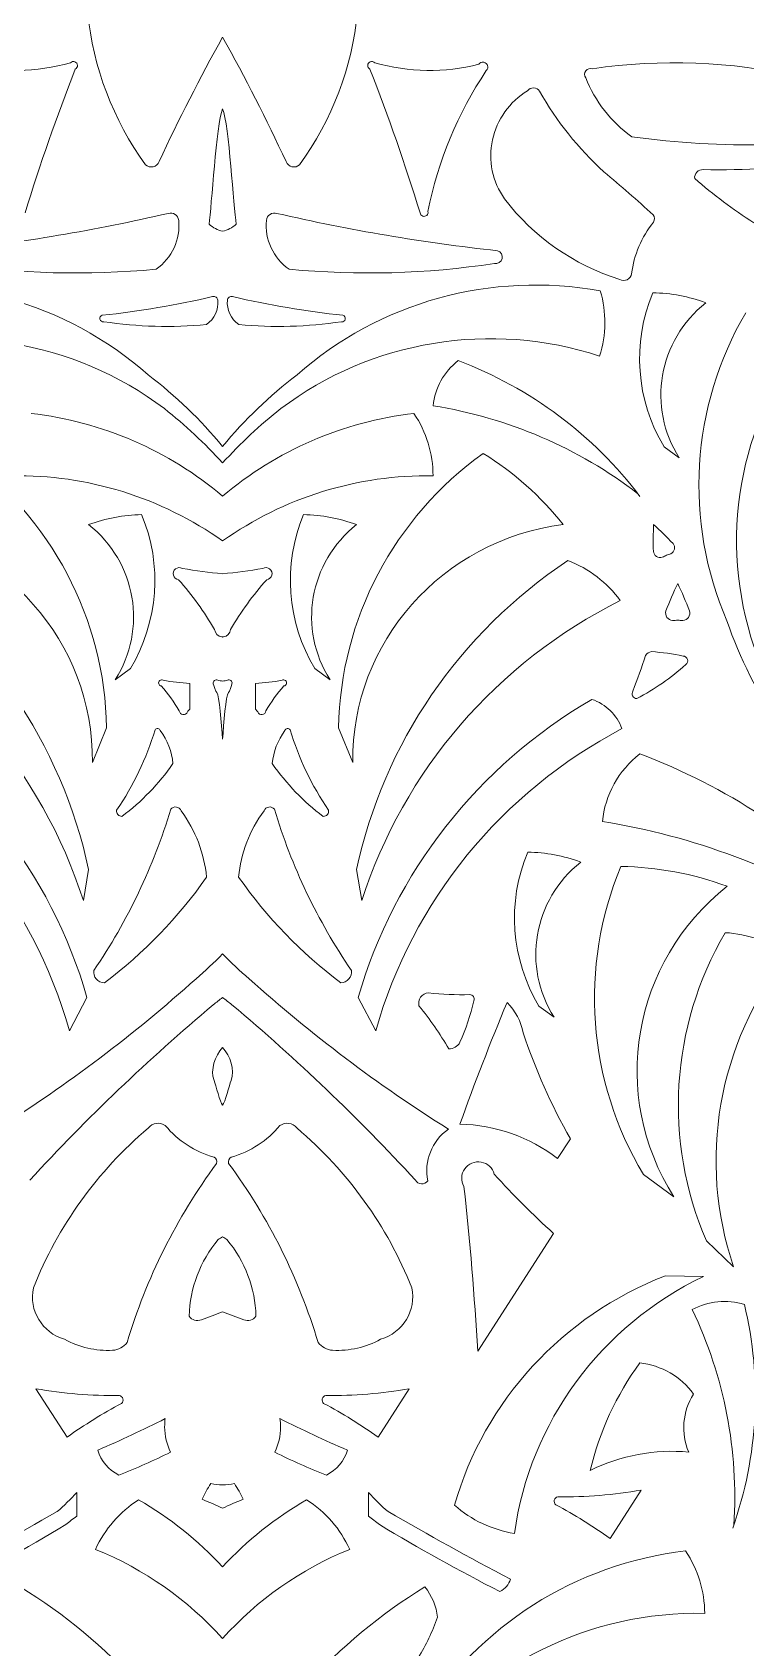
# Model space of a CAD drawing. Header units: millimetres. Extents: x -388 to 390, y -1187 to 1583.
# Drawn here: x -49.3 to 135.4, y -57.1 to 360.7 of the extents above; entities that cross this region are included whole.
import ezdxf

# ---------------------------------------------------------------- set-up
doc = ezdxf.new("R2010")
doc.units = ezdxf.units.MM
doc.header["$MEASUREMENT"] = 0
doc.layers.add('Livello 1', color=7, linetype='Continuous')

msp = doc.modelspace()

# ---------------------------------------------------------------- linework, layer by layer
at = {"layer": 'Livello 1', "color": 2, "lineweight": 9}
msp.add_open_spline([(-388, -1049.5), (-388, -1049.5), (388, -1049.5), (388, -1049.5), (388, -1049.5), (388, -1049.5), (388, 1049.5), (388, 1049.5), (388, 1049.5), (388, 1049.5), (-388, 1049.5), (-388, 1049.5), (-388, 1049.5), (-388, 1049.5), (-388, -1049.5), (-388, -1049.5)], degree=3, knots=[0, 0, 0, 0, 0.2, 0.2, 0.2, 0.2, 0.4, 0.4, 0.4, 0.4, 0.6, 0.6, 0.6, 0.6, 1, 1, 1, 1], dxfattribs=at)
at = {"layer": 'Livello 1', "color": 242, "lineweight": 9}
msp.add_open_spline([(323.5, -969.5005), (323.5, -969.5005), (-323.5, -969.5005), (-323.5, -969.5005), (-323.5, -969.5005), (-323.5, -969.5005), (-323.5, 969.5005), (-323.5, 969.5005), (-323.5, 969.5005), (-323.5, 969.5005), (323.5, 969.5005), (323.5, 969.5005), (323.5, 969.5005), (323.5, 969.5005), (323.5, 60.8387), (323.5, 60.8387), (323.5, 60.8387), (323.5, 60.8387), (257.4997, -137.4998), (257.4997, -137.4998), (257.4997, -137.4998), (257.4997, -137.4998), (323.5, -174.5014), (323.5, -174.5014), (323.5, -174.5014), (323.5, -174.5014), (323.5, -969.5005), (323.5, -969.5005)], degree=3, knots=[0, 0, 0, 0, 0.125, 0.125, 0.125, 0.125, 0.25, 0.25, 0.25, 0.25, 0.375, 0.375, 0.375, 0.375, 0.5, 0.5, 0.5, 0.5, 0.625, 0.625, 0.625, 0.625, 0.75, 0.75, 0.75, 0.75, 1, 1, 1, 1], dxfattribs=at)
at = {"layer": 'Livello 1', "color": 177, "lineweight": 9}
for points in [[(-34.8988, 365.8029), (-33.5423, 351.6106), (-28.3801, 338.0205), (-19.9342, 326.4071)], [(34.8988, 365.8029), (33.5423, 351.6106), (28.3801, 338.0205), (19.9342, 326.4071)], [(0, 359.4337), (-5.8811, 348.8941), (-11.3624, 338.1443), (-16.4325, 327.207)], [(0, 359.4337), (5.8811, 348.8941), (11.3624, 338.1443), (16.4325, 327.207)], [(-66.3428, 352.4118), (-57.4898, 350.1173), (-48.1621, 350.254), (-39.3834, 352.8068)], [(-38.1547, 351.1127), (-42.9398, 338.8774), (-47.2729, 326.4773), (-51.1456, 313.9367)], [(38.1547, 351.1127), (42.9398, 338.8774), (47.2729, 326.4773), (51.1456, 313.9367)], [(66.3428, 352.4118), (57.4898, 350.1173), (48.1621, 350.254), (39.3834, 352.8068)], [(95.7771, 351.2426), (113.4994, 353.8483), (131.5652, 353.1548), (149.0244, 349.1984)], [(53.1689, 314.2815), (55.7198, 327.2906), (60.8526, 339.6841), (68.2767, 350.7602)], [(105.9457, 333.6227), (100.5444, 337.4896), (96.404, 342.8056), (94.0252, 348.9273)], [(98.711, 324.5479), (92.0955, 330.6328), (86.4739, 337.6759), (82.0429, 345.4309)], [(0, 340.8796), (-1.6652, 336.8278), (-2.8473, 315.399), (-3.5159, 311.0621)], [(0, 340.8796), (1.6652, 336.8278), (2.8473, 315.399), (3.5159, 311.0621)], [(176.166, 334.8643), (152.9684, 330.871), (129.2755, 330.4521), (105.9457, 333.6227)], [(188.2462, 331.6524), (167.2989, 327.0808), (145.8817, 324.8954), (124.4214, 325.1395)], [(98.711, 324.5479), (103.0819, 320.966), (107.3376, 317.2519), (111.4721, 313.411)], [(137.5244, 311.4076), (132.1281, 314.8279), (127.0105, 318.6519), (122.2176, 322.8454)], [(102.8396, 296.7358), (90.9178, 300.4655), (80.4859, 307.7498), (73.0039, 317.5693)], [(-71.189, 304.1692), (-51.9637, 306.256), (-32.8853, 309.4825), (-14.0593, 313.8308)], [(71.189, 304.1692), (51.9637, 306.256), (32.8853, 309.4825), (14.0593, 313.8308)], [(111.4721, 313.411), (111.8821, 312.8784), (111.927, 312.1574), (111.586, 311.58)], [(-17.2381, 299.389), (-13.0925, 302.2556), (-10.8502, 307.0884), (-11.3731, 312.0296)], [(-3.5159, 311.0621), (-2.5132, 310.098), (-1.2859, 309.4903), (0, 309.2404)], [(3.5159, 311.0621), (2.5132, 310.098), (1.2859, 309.4903), (0, 309.2404)], [(17.2381, 299.389), (13.0925, 302.2556), (10.8502, 307.0884), (11.3731, 312.0296)], [(105.8869, 298.2017), (106.4882, 303.0905), (108.4607, 307.721), (111.586, 311.58)], [(-70.3674, 300.8627), (-52.7904, 298.1987), (-34.9412, 297.7035), (-17.2381, 299.389)], [(70.3674, 300.8627), (52.7904, 298.1987), (34.9412, 297.7035), (17.2381, 299.389)], [(-19.2674, 272.076), (-40.5533, 290.8912), (-69.5876, 298.9152), (-97.7858, 293.7756)], [(19.2674, 272.076), (40.5533, 290.8912), (69.5876, 298.9152), (97.7858, 293.7756)], [(97.7858, 293.7756), (99.4012, 288.2654), (99.3429, 282.4144), (97.6181, 276.9362)], [(114.2761, 253.4571), (107.0151, 265.5605), (105.9374, 280.2854), (111.3613, 293.278)], [(111.3613, 293.2782), (116.0584, 293.2083), (120.7072, 292.3395), (125.1001, 290.7106)], [(-31.1649, 287.466), (-21.5522, 288.5094), (-12.0131, 290.1226), (-2.6001, 292.2967)], [(-4.1895, 285.0758), (-2.1167, 286.5091), (-0.9955, 288.9256), (-1.257, 291.3961)], [(4.1895, 285.0758), (2.1167, 286.5091), (0.9955, 288.9256), (1.257, 291.3961)], [(31.1649, 287.466), (21.5522, 288.5094), (12.0131, 290.1226), (2.6001, 292.2967)], [(118.2239, 250.5616), (109.8236, 263.723), (112.7738, 280.9489), (125.1, 290.7105)], [(-15.0699, 263.337), (-38.5615, 281.0256), (-69.5036, 286.1231), (-97.6181, 276.9362)], [(-30.7542, 285.8127), (-21.9656, 284.4808), (-13.041, 284.2331), (-4.1895, 285.0758)], [(30.7542, 285.8127), (21.9656, 284.4808), (13.041, 284.2331), (4.1895, 285.0758)], [(15.0699, 263.337), (38.5615, 281.0256), (69.5036, 286.1231), (97.6181, 276.9362)], [(130.5618, 208.4224), (119.4018, 234.2808), (121.2026, 263.7533), (135.4316, 288.1259)], [(137.6156, 201.6702), (128.2676, 229.1969), (133.5197, 259.4706), (151.6272, 282.4355)], [(54.4964, 264.0627), (54.9462, 268.6573), (57.2828, 272.8764), (60.9707, 275.7534)], [(60.9707, 275.7534), (79.7503, 268.6545), (96.0803, 256.4766), (108.0561, 240.6399)], [(0, 253.5669), (-5.6796, 260.4284), (-12.1428, 266.6393), (-19.2674, 272.076)], [(0, 253.5669), (5.6796, 260.4284), (12.1428, 266.6393), (19.2674, 272.076)], [(0, 249.2725), (-4.6213, 254.3529), (-9.661, 259.0572), (-15.07, 263.337)], [(0, 249.2725), (4.6213, 254.3529), (9.661, 259.0572), (15.07, 263.337)], [(54.4964, 264.0627), (73.8582, 260.991), (92.108, 253.165), (107.5402, 241.3165)], [(0, 240.6863), (-13.9012, 252.477), (-31.1523, 259.9633), (-49.5506, 262.0733)], [(0, 240.6863), (13.9012, 252.477), (31.1523, 259.9633), (49.5506, 262.0733)], [(49.5506, 262.0733), (52.7616, 257.279), (54.4773, 251.6738), (54.4886, 245.9414)], [(-30.0338, 180.7985), (-30.5148, 208.865), (-44.343, 235.1063), (-67.4298, 251.7639)], [(30.0338, 180.7985), (30.5148, 208.865), (44.343, 235.1063), (67.4298, 251.7639)], [(67.4298, 251.7639), (75.3756, 246.8576), (82.389, 240.6365), (88.1567, 233.3786)], [(118.2239, 250.5616), (118.2239, 250.5616), (114.2761, 253.4571), (114.2761, 253.4571)], [(0.0001, 229.1199), (-15.7242, 240.2531), (-35.0851, 246.349), (-54.4886, 245.9414)], [(-0.0001, 229.1199), (15.7242, 240.2531), (35.0851, 246.349), (54.4886, 245.9414)], [(-20.9532, 235.9079), (-25.6503, 235.8378), (-30.299, 234.9691), (-34.6919, 233.3402)], [(-23.8678, 196.0867), (-16.607, 208.1901), (-15.5292, 222.915), (-20.9531, 235.9077)], [(23.8678, 196.0867), (16.607, 208.1901), (15.5292, 222.915), (20.9531, 235.9077)], [(20.9532, 235.9079), (25.6503, 235.8378), (30.299, 234.9691), (34.6919, 233.3402)], [(-33.6941, 171.8311), (-33.3551, 202.8651), (-56.722, 229.2719), (-88.1564, 233.3785)], [(-27.8158, 193.1912), (-19.4155, 206.3527), (-22.3656, 223.5785), (-34.6917, 233.3402)], [(27.8158, 193.1912), (19.4155, 206.3527), (22.3656, 223.5785), (34.6917, 233.3402)], [(33.6941, 171.8311), (33.3551, 202.8651), (56.722, 229.2719), (88.1564, 233.3785)], [(111.5321, 226.3952), (111.4622, 228.7177), (111.4742, 231.042), (111.5684, 233.3636)], [(111.5684, 233.3642), (113.3065, 231.781), (114.9881, 230.1394), (116.6103, 228.4425)], [(114.9067, 225.4339), (115.2907, 225.551), (115.6749, 225.6668), (116.0596, 225.7814)], [(-34.6814, 144.1294), (-41.6654, 176.6924), (-61.2755, 205.3383), (-89.3906, 224.0471)], [(-10.4238, 222.0206), (-6.9736, 221.3885), (-3.495, 220.9198), (0, 220.6164)], [(10.4238, 222.0206), (6.9736, 221.3885), (3.495, 220.9198), (0, 220.6164)], [(34.6814, 144.1294), (41.6654, 176.6924), (61.2755, 205.3383), (89.3906, 224.0471)], [(89.3906, 224.0471), (94.8439, 221.9546), (99.557, 218.3541), (102.9551, 213.6849)], [(113.8383, 224.8859), (114.1939, 225.0697), (114.55, 225.2524), (114.9067, 225.4339)], [(-2.0768, 206.1738), (-4.7351, 210.7766), (-7.8675, 215.1012), (-11.4252, 219.0799)], [(2.0768, 206.1738), (4.7351, 210.7766), (7.8675, 215.1012), (11.4252, 219.0799)], [(114.7752, 210.9955), (115.7079, 213.4107), (116.7257, 215.7937), (117.8265, 218.1401)], [(117.8265, 218.1401), (118.9274, 215.7937), (119.9451, 213.4107), (120.8778, 210.9955)], [(-36.052, 136.0913), (-46.8072, 169.6953), (-70.916, 197.6566), (-102.9551, 213.6849)], [(36.052, 136.0913), (46.8072, 169.6953), (70.916, 197.6566), (102.9551, 213.6849)], [(116.4918, 208.4897), (116.9366, 208.5313), (117.3815, 208.5715), (117.8265, 208.6103)], [(117.8265, 208.6103), (118.2715, 208.5715), (118.7164, 208.5313), (119.1611, 208.4897)], [(164.7306, 158.3787), (149.0513, 171.8368), (137.2671, 189.0959), (130.5618, 208.4224)], [(109.4955, 199.5136), (108.4989, 196.4049), (107.4077, 193.3261), (106.2235, 190.281)], [(119.9011, 197.1341), (116.0741, 193.7033), (111.8266, 190.7509), (107.256, 188.3445)], [(109.4955, 199.5136), (109.8628, 200.0375), (110.4337, 200.391), (111.0747, 200.4914)], [(111.0747, 200.4914), (113.8159, 200.2728), (116.5409, 199.8915), (119.2348, 199.3498)], [(-27.8158, 193.1912), (-27.8158, 193.1912), (-23.8678, 196.0867), (-23.8678, 196.0867)], [(-15.3831, 193.0729), (-13.1114, 192.6566), (-10.8149, 192.3822), (-8.5076, 192.2515)], [(-8.5076, 192.2515), (-8.5076, 192.2515), (-8.5076, 185.5744), (-8.5076, 185.5744)], [(-1.2489, 193.0729), (-0.8334, 192.9968), (-0.4171, 192.9253), (0.0001, 192.8586)], [(1.2489, 193.0729), (0.8334, 192.9968), (0.4171, 192.9253), (-0.0001, 192.8586)], [(15.3831, 193.0729), (13.1114, 192.6566), (10.8149, 192.3822), (8.5076, 192.2515)], [(8.5076, 192.2515), (8.5076, 192.2515), (8.5076, 185.5744), (8.5076, 185.5744)], [(27.8158, 193.1912), (27.8158, 193.1912), (23.8678, 196.0867), (23.8678, 196.0867)], [(-35.1098, 111.0183), (-44.4396, 143.3533), (-66.088, 170.9541), (-95.594, 188.1329)], [(-11.2097, 185.1494), (-12.5387, 187.4509), (-14.105, 189.6131), (-15.8839, 191.6025)], [(0, 177.827), (-0.2664, 181.7207), (-0.8864, 189.2074), (-1.4948, 189.8878)], [(0, 177.827), (0.2664, 181.7207), (0.8864, 189.2074), (1.4948, 189.8878)], [(11.2097, 185.1494), (12.5387, 187.4509), (14.105, 189.6131), (15.8839, 191.6025)], [(35.1098, 111.0183), (44.4396, 143.3533), (66.088, 170.9541), (95.594, 188.1329)], [(95.594, 188.1329), (99.231, 186.9051), (102.0984, 184.1226), (103.3835, 180.5737)], [(-8.5076, 185.5744), (-8.709, 185.3413), (-8.9093, 185.107), (-9.1083, 184.8717)], [(8.5076, 185.5744), (8.709, 185.3413), (8.9093, 185.107), (9.1083, 184.8717)], [(-39.6518, 102.4457), (-49.1256, 135.9014), (-72.1458, 164.1214), (-103.3835, 180.5737)], [(-33.6941, 171.8311), (-33.6941, 171.8311), (-30.0338, 180.7985), (-30.0338, 180.7985)], [(-27.4468, 159.4428), (-23.0646, 165.8565), (-19.7054, 172.8857), (-17.4848, 180.2889)], [(-12.8525, 171.5058), (-13.1447, 174.6021), (-14.2779, 177.5656), (-16.1346, 180.089)], [(12.8525, 171.5058), (13.1447, 174.6021), (14.2779, 177.5656), (16.1346, 180.089)], [(27.4468, 159.4428), (23.0646, 165.8565), (19.7054, 172.8857), (17.4848, 180.2889)], [(33.6941, 171.8311), (33.6941, 171.8311), (30.0338, 180.7985), (30.0338, 180.7985)], [(39.6518, 102.4457), (49.1256, 135.9014), (72.1458, 164.1214), (103.3835, 180.5737)], [(-26.0606, 157.8465), (-20.957, 161.6977), (-16.5004, 166.3065), (-12.8525, 171.5058)], [(26.0606, 157.8465), (20.957, 161.6977), (16.5004, 166.3065), (12.8525, 171.5058)], [(98.3227, 156.5227), (98.9975, 163.4145), (102.5023, 169.7431), (108.0344, 174.0587)], [(108.0344, 174.0587), (130.2829, 165.6484), (150.317, 152.4551), (166.6573, 135.4526)], [(-33.3457, 118.0284), (-24.5812, 130.8559), (-17.8629, 144.9144), (-13.4217, 159.7205)], [(-4.157, 142.1544), (-4.7414, 148.3471), (-7.0078, 154.2742), (-10.7213, 159.3209)], [(4.157, 142.1544), (4.7414, 148.3471), (7.0078, 154.2742), (10.7213, 159.3209)], [(33.3457, 118.0284), (24.5812, 130.8559), (17.8629, 144.9144), (13.4217, 159.7205)], [(98.3227, 156.5227), (121.7919, 152.7993), (144.2324, 144.4088), (164.2596, 131.869)], [(81.8996, 108.7982), (74.6388, 120.9017), (73.561, 135.6265), (78.9849, 148.6192)], [(78.985, 148.6194), (83.682, 148.5494), (88.3309, 147.6807), (92.7236, 146.0518)], [(-36.052, 136.0913), (-36.052, 136.0913), (-34.6814, 144.1294), (-34.6814, 144.1294)], [(-30.5732, 114.836), (-20.3662, 122.5383), (-11.453, 131.756), (-4.157, 142.1544)], [(30.5732, 114.836), (20.3662, 122.5383), (11.453, 131.756), (4.157, 142.1544)], [(36.052, 136.0913), (36.052, 136.0913), (34.6814, 144.1294), (34.6814, 144.1294)], [(85.8476, 105.9028), (77.4473, 119.0641), (80.3973, 136.2899), (92.7235, 146.0517)], [(108.9507, 65.2722), (94.4291, 89.4791), (92.2735, 118.9288), (103.1213, 144.914)], [(103.1215, 144.9145), (112.5156, 144.7745), (121.8131, 143.0369), (130.5989, 139.7793)], [(116.8467, 59.4813), (100.046, 85.804), (105.9462, 120.2557), (130.5986, 139.7791)], [(125.2384, 48.0879), (114.0783, 73.9462), (115.8791, 103.4188), (130.1083, 127.7915)], [(130.1085, 127.7919), (135.957, 127.4736), (141.5844, 125.4963), (146.3041, 122.1013)], [(-6.8631, 115.8868), (-4.4787, 117.9209), (-2.1888, 120.0578), (0, 122.2906)], [(6.8631, 115.8868), (4.4787, 117.9209), (2.1888, 120.0578), (0, 122.2906)], [(132.2921, 41.3356), (122.9442, 68.8623), (128.1963, 99.1362), (146.3038, 122.101)], [(-58.4531, 76.9849), (-40.1443, 88.4746), (-22.8835, 101.4904), (-6.8631, 115.8868)], [(58.4531, 76.9849), (40.1443, 88.4746), (22.8835, 101.4904), (6.8631, 115.8868)], [(-2.4214, 109.1532), (-19.2257, 95.0287), (-35.0958, 79.8732), (-49.9358, 63.7786)], [(-39.6518, 102.4457), (-39.6518, 102.4457), (-35.1098, 111.0183), (-35.1098, 111.0183)], [(0, 111.0334), (-0.8074, 110.407), (-1.6146, 109.7802), (-2.4214, 109.1532)], [(0, 111.0334), (0.8074, 110.407), (1.6146, 109.7802), (2.4214, 109.1532)], [(2.4214, 109.1532), (19.2257, 95.0287), (35.0958, 79.8732), (49.9358, 63.7786)], [(39.6518, 102.4457), (39.6518, 102.4457), (35.1098, 111.0183), (35.1098, 111.0183)], [(50.8428, 108.8483), (53.71, 105.3505), (56.2824, 101.6306), (58.5345, 97.7255)], [(63.9785, 111.784), (60.4089, 111.6819), (56.8364, 111.8304), (53.2886, 112.2288)], [(61.434, 78.2939), (65.2445, 88.8711), (69.3115, 99.3581), (73.6317, 109.746)], [(65.0205, 110.1723), (64.1754, 106.491), (62.9815, 102.8948), (61.4545, 99.4302)], [(73.6317, 109.746), (75.8079, 107.5925), (77.2734, 104.8492), (77.8384, 101.8713)], [(85.8476, 105.9028), (85.8476, 105.9028), (81.8996, 108.7982), (81.8996, 108.7982)], [(90.0393, 74.4981), (85.0709, 83.2117), (80.9845, 92.3797), (77.8384, 101.8713)], [(61.4545, 99.4302), (60.8567, 98.3976), (59.747, 97.7497), (58.5345, 97.7255)], [(-19.2247, 77.2967), (-32.4321, 66.0776), (-42.65, 51.8803), (-48.9953, 35.9312)], [(-14.833, 77.9109), (-16.2291, 78.889), (-18.1645, 78.6183), (-19.2247, 77.2967)], [(-14.833, 77.9109), (-11.5913, 73.9822), (-7.1861, 71.1321), (-2.2226, 69.7525)], [(14.833, 77.9109), (11.5913, 73.9822), (7.1861, 71.1321), (2.2226, 69.7525)], [(14.833, 77.9109), (16.2291, 78.889), (18.1645, 78.6183), (19.2247, 77.2967)], [(19.2247, 77.2967), (32.4321, 66.0776), (42.65, 51.8803), (48.9953, 35.9312)], [(53.103, 63.5809), (52.0753, 68.6865), (54.1613, 73.9127), (58.4531, 76.9848)], [(61.434, 78.2939), (70.6218, 78.0272), (79.4839, 74.903), (86.7348, 69.3742)], [(86.7348, 69.3742), (86.7348, 69.3742), (90.0393, 74.4981), (90.0393, 74.4981)], [(-1.5632, 68.0925), (-11.9236, 54.0647), (-19.7576, 38.4071), (-24.7267, 21.7961)], [(-1.5632, 68.0925), (-1.3436, 68.729), (-1.6213, 69.4281), (-2.2226, 69.7525)], [(1.5632, 68.0925), (1.3436, 68.729), (1.6213, 69.4281), (2.2226, 69.7525)], [(1.5632, 68.0925), (11.9236, 54.0647), (19.7576, 38.4071), (24.7267, 21.7961)], [(85.6873, 49.9808), (80.2876, 54.8225), (75.1645, 59.9516), (70.3414, 65.3449)], [(116.8467, 59.4813), (116.8467, 59.4813), (108.9507, 65.2722), (108.9507, 65.2722)], [(62.4895, 62.1817), (64.0318, 47.9963), (65.2194, 33.7763), (66.0509, 19.5341)], [(-1.1336, 48.3961), (-5.8209, 42.8127), (-8.4595, 35.8522), (-8.6273, 28.6279)], [(0, 49.0901), (-0.3782, 48.8592), (-0.7561, 48.6278), (-1.1336, 48.3961)], [(0, 49.0901), (0.3782, 48.8592), (0.7561, 48.6278), (1.1336, 48.3961)], [(1.1336, 48.3961), (5.8209, 42.8127), (8.4595, 35.8522), (8.6273, 28.6279)], [(85.6873, 49.9808), (85.6873, 49.9808), (66.0509, 19.5341), (66.0509, 19.5341)], [(132.2921, 41.3356), (132.2921, 41.3356), (125.2384, 48.0879), (125.2384, 48.0879)], [(60.0448, -20.2853), (67.7946, 6.741), (87.9801, 28.6845), (114.6331, 39.057)], [(75.5547, -27.5795), (79.5575, 1.1619), (97.9034, 26.0734), (124.4986, 38.88)], [(124.4986, 38.88), (124.4986, 38.88), (114.6331, 39.057), (114.6331, 39.057)], [(-48.9953, 35.9312), (-50.2159, 30.1156), (-46.7128, 24.3463), (-40.9097, 22.6153)], [(48.9953, 35.9312), (50.2159, 30.1156), (46.7128, 24.3463), (40.9097, 22.6153)], [(-5.4877, 27.6945), (-3.6501, 28.3446), (-1.8207, 29.0169), (0, 29.711)], [(5.4877, 27.6945), (3.6501, 28.3446), (1.8207, 29.0169), (0, 29.711)], [(121.5693, 30.288), (125.6978, 32.5196), (130.5751, 33.0154), (135.0842, 31.6619)], [(121.5693, 30.288), (129.9143, 12.9162), (133.6223, -6.2425), (132.3468, -25.3975)], [(135.0842, 31.6619), (139.7044, 12.486), (138.6582, -7.5802), (132.0677, -26.1963)], [(-8.6273, 28.6279), (-8.0064, 27.5426), (-6.6207, 27.1306), (-5.4877, 27.6945)], [(8.6273, 28.6279), (8.0064, 27.5426), (6.6207, 27.1306), (5.4877, 27.6945)], [(-40.9097, 22.6153), (-37.1207, 20.5465), (-32.8123, 19.5648), (-28.4792, 19.7834)], [(-28.4792, 19.7834), (-26.989, 19.889), (-25.6193, 20.6235), (-24.7267, 21.7961)], [(28.4792, 19.7834), (26.989, 19.889), (25.6193, 20.6235), (24.7267, 21.7961)], [(40.9097, 22.6153), (37.1207, 20.5465), (32.8123, 19.5648), (28.4792, 19.7834)], [(95.1947, -11.2724), (97.5648, -1.2841), (101.9122, 8.153), (107.9913, 16.5049)], [(107.9913, 16.5049), (113.6137, 15.9134), (118.6979, 12.9655), (121.9291, 8.4239)], [(-40.2618, -2.6824), (-40.2618, -2.6824), (-48.3376, 9.8391), (-48.3376, 9.8391)], [(-48.3376, 9.8391), (-41.1965, 8.5871), (-33.9497, 8.0044), (-26.6956, 8.0989)], [(48.3376, 9.8391), (41.1965, 8.5871), (33.9497, 8.0044), (26.6956, 8.0989)], [(40.2618, -2.6824), (40.2618, -2.6824), (48.3376, 9.8391), (48.3376, 9.8391)], [(120.6772, -6.5365), (118.5826, -1.6474), (119.0497, 3.9334), (121.929, 8.4239)], [(-26.1629, 6.0497), (-31.0419, 3.4262), (-35.7506, 0.5099), (-40.2618, -2.6824)], [(26.1629, 6.0497), (31.0419, 3.4262), (35.7506, 0.5099), (40.2618, -2.6824)], [(-32.3181, -6.0461), (-26.4083, -3.5158), (-20.5841, -0.7998), (-14.8546, 2.0971)], [(32.3181, -6.0461), (26.4083, -3.5158), (20.5841, -0.7999), (14.8546, 2.0971)], [(-32.3181, -6.0461), (-31.4765, -8.8259), (-29.5115, -11.149), (-26.878, -12.4774)], [(-26.878, -12.4774), (-22.3149, -10.7262), (-17.8453, -8.7564), (-13.4856, -6.5758)], [(26.878, -12.4774), (22.3149, -10.7262), (17.8453, -8.7564), (13.4856, -6.5758)], [(32.3181, -6.0461), (31.4765, -8.8259), (29.5115, -11.149), (26.878, -12.4774)], [(95.1947, -11.2724), (103.0696, -7.3938), (111.8976, -5.753), (120.6772, -6.5365)], [(-3.0549, -14.6887), (-3.9051, -15.9809), (-4.6535, -17.3402), (-5.2913, -18.755)], [(3.0549, -14.6887), (3.9051, -15.9809), (4.6535, -17.3402), (5.2913, -18.755)], [(108.4044, -16.3677), (101.2634, -17.6197), (94.0166, -18.2024), (86.7625, -18.108)], [(100.3288, -28.8893), (100.3288, -28.8893), (108.4044, -16.3677), (108.4044, -16.3677)], [(-42.8423, -21.9467), (-41.0309, -20.4013), (-39.3287, -18.7377), (-37.7471, -16.9671)], [(-37.7471, -16.9671), (-37.7471, -16.9671), (-37.7471, -23.0845), (-37.7471, -23.0845)], [(-21.7549, -18.8905), (-26.6641, -22.0177), (-30.5371, -26.4755), (-32.9016, -31.72)], [(0, -36.2239), (-6.297, -29.3992), (-13.632, -23.5509), (-21.7549, -18.8905)], [(0, -21.0968), (-1.7369, -20.2603), (-3.5018, -19.4792), (-5.2913, -18.755)], [(0, -21.0968), (1.7369, -20.2603), (3.5018, -19.4792), (5.2913, -18.755)], [(0, -36.2239), (6.297, -29.3992), (13.632, -23.5509), (21.7549, -18.8905)], [(21.7549, -18.8905), (26.6641, -22.0177), (30.5371, -26.4755), (32.9016, -31.72)], [(42.8423, -21.9467), (41.0309, -20.4013), (39.3287, -18.7377), (37.7471, -16.9671)], [(37.7471, -16.9671), (37.7471, -16.9671), (37.7471, -23.0845), (37.7471, -23.0845)], [(75.5547, -27.5795), (69.771, -26.6728), (64.3819, -24.1384), (60.0448, -20.2853)], [(86.2298, -20.1571), (91.1089, -22.7807), (95.8175, -25.697), (100.3288, -28.8893)], [(-74.5162, -39.4125), (-63.849, -33.7823), (-53.2893, -27.9593), (-42.8423, -21.9467)], [(-37.7471, -23.0845), (-38.706, -23.8264), (-39.6641, -24.5694), (-40.6214, -25.3135)], [(37.7471, -23.0845), (38.706, -23.8264), (39.6641, -24.5694), (40.6214, -25.3135)], [(74.5162, -39.4125), (63.849, -33.7823), (53.2893, -27.9593), (42.8423, -21.9467)], [(-71.7963, -42.6281), (-61.2002, -37.2164), (-50.8022, -31.4413), (-40.6214, -25.3135)], [(71.7963, -42.6281), (61.2002, -37.2164), (50.8022, -31.4413), (40.6214, -25.3135)], [(0, -54.7651), (-9.0007, -44.733), (-20.2525, -36.8393), (-32.9017, -31.72)], [(0, -54.7651), (9.0007, -44.733), (20.2525, -36.8393), (32.9017, -31.72)], [(51.4485, -75.623), (66.0825, -51.4808), (91.3839, -35.3985), (119.872, -32.1313)], [(119.872, -32.1313), (123.083, -36.9256), (124.7988, -42.5308), (124.8099, -48.2632)], [(0, -100.1037), (-11.0529, -75.9517), (-29.2526, -55.4769), (-52.3745, -41.411)], [(0, -100.1037), (11.0529, -75.9517), (29.2526, -55.4769), (52.3745, -41.411)], [(52.3745, -41.411), (54.1893, -43.688), (55.3203, -46.4145), (55.6409, -49.2851)], [(74.5162, -39.4125), (74.0954, -40.8024), (73.1129, -41.9639), (71.7963, -42.6281)], [(50.0852, -85.1868), (67.1669, -61.4809), (95.1765, -47.6406), (124.8099, -48.2632)], [(55.6409, -49.2851), (54.3506, -52.9414), (52.667, -56.4531), (50.6184, -59.7612)], [(169.7943, -47.0948), (169.5022, -76.1006), (154.4896, -103.065), (129.7433, -119.0312)]]:
    msp.add_open_spline(points, degree=3, dxfattribs=at)
for points, knots in [([(-38.1547, 351.1127), (-37.7821, 351.3009), (-37.5557, 351.6843), (-37.5753, 352.0941), (-37.5753, 352.0941), (-37.5948, 352.504), (-37.8567, 352.8651), (-38.2456, 353.0184), (-38.2456, 353.0184), (-38.6344, 353.1717), (-39.079, 353.089), (-39.3834, 352.8068)], [0, 0, 0, 0, 0.25, 0.25, 0.25, 0.25, 0.5, 0.5, 0.5, 0.5, 1, 1, 1, 1]), ([(38.1547, 351.1127), (37.7821, 351.3009), (37.5557, 351.6843), (37.5753, 352.0941), (37.5753, 352.0941), (37.5948, 352.504), (37.8567, 352.8651), (38.2456, 353.0184), (38.2456, 353.0184), (38.6344, 353.1717), (39.079, 353.089), (39.3834, 352.8068)], [0, 0, 0, 0, 0.25, 0.25, 0.25, 0.25, 0.5, 0.5, 0.5, 0.5, 1, 1, 1, 1]), ([(66.3428, 352.4118), (66.6298, 352.7971), (67.1144, 352.9909), (67.595, 352.9127), (67.595, 352.9127), (68.0756, 352.8345), (68.47, 352.4977), (68.6143, 352.0423), (68.6143, 352.0423), (68.7585, 351.5868), (68.6279, 351.0907), (68.2767, 350.7602)], [0, 0, 0, 0, 0.25, 0.25, 0.25, 0.25, 0.5, 0.5, 0.5, 0.5, 1, 1, 1, 1]), ([(94.0252, 348.9273), (93.6294, 349.4607), (93.6329, 350.1837), (94.0337, 350.7135), (94.0337, 350.7135), (94.4346, 351.2433), (95.1404, 351.4575), (95.7771, 351.2426)], [0, 0, 0, 0, 0.33333333, 0.33333333, 0.33333333, 0.33333333, 1, 1, 1, 1]), ([(73.0039, 317.5693), (69.8638, 322.0142), (68.7253, 327.5257), (69.8546, 332.8153), (69.8546, 332.8153), (70.9838, 338.105), (74.282, 342.7093), (78.9779, 345.5519)], [0, 0, 0, 0, 0.33333333, 0.33333333, 0.33333333, 0.33333333, 1, 1, 1, 1]), ([(78.978, 345.5521), (79.3422, 346.0371), (79.9288, 346.3132), (80.5434, 346.2889), (80.5434, 346.2889), (81.1579, 346.2646), (81.7198, 345.943), (82.0429, 345.4309)], [0, 0, 0, 0, 0.33333333, 0.33333333, 0.33333333, 0.33333333, 1, 1, 1, 1]), ([(-19.9342, 326.4071), (-19.4059, 325.9267), (-18.6681, 325.7348), (-17.9659, 325.8952), (-17.9659, 325.8952), (-17.2636, 326.0557), (-16.6888, 326.5474), (-16.4325, 327.207)], [0, 0, 0, 0, 0.33333333, 0.33333333, 0.33333333, 0.33333333, 1, 1, 1, 1]), ([(19.9342, 326.4071), (19.4059, 325.9267), (18.6681, 325.7348), (17.9659, 325.8952), (17.9659, 325.8952), (17.2636, 326.0557), (16.6888, 326.5474), (16.4325, 327.207)], [0, 0, 0, 0, 0.33333333, 0.33333333, 0.33333333, 0.33333333, 1, 1, 1, 1]), ([(122.2176, 322.8454), (122.1365, 323.4504), (122.3371, 324.0589), (122.7642, 324.5034), (122.7642, 324.5034), (123.1912, 324.9479), (123.7994, 325.1815), (124.4214, 325.1395)], [0, 0, 0, 0, 0.33333333, 0.33333333, 0.33333333, 0.33333333, 1, 1, 1, 1]), ([(-11.3731, 312.0297), (-11.4217, 312.6472), (-11.7534, 313.2099), (-12.2755, 313.5599), (-12.2755, 313.5599), (-12.7974, 313.9099), (-13.4535, 314.0095), (-14.0593, 313.8308)], [0, 0, 0, 0, 0.33333333, 0.33333333, 0.33333333, 0.33333333, 1, 1, 1, 1]), ([(11.3731, 312.0297), (11.4217, 312.6472), (11.7534, 313.2099), (12.2755, 313.5599), (12.2755, 313.5599), (12.7974, 313.9099), (13.4535, 314.0095), (14.0593, 313.8308)], [0, 0, 0, 0, 0.33333333, 0.33333333, 0.33333333, 0.33333333, 1, 1, 1, 1]), ([(53.1689, 314.2815), (53.2496, 313.9204), (53.1213, 313.5451), (52.835, 313.3041), (52.835, 313.3041), (52.5486, 313.0631), (52.1503, 312.9953), (51.7976, 313.1273), (51.7976, 313.1273), (51.4447, 313.2594), (51.1945, 313.5702), (51.1456, 313.9367)], [0, 0, 0, 0, 0.25, 0.25, 0.25, 0.25, 0.5, 0.5, 0.5, 0.5, 1, 1, 1, 1]), ([(71.189, 304.1692), (72.0662, 303.9012), (72.5798, 303.0127), (72.3627, 302.1389), (72.3627, 302.1389), (72.1455, 301.2651), (71.2724, 300.7066), (70.3674, 300.8627)], [0, 0, 0, 0, 0.33333333, 0.33333333, 0.33333333, 0.33333333, 1, 1, 1, 1]), ([(105.8869, 298.2017), (105.7938, 297.542), (105.3719, 296.9704), (104.7611, 296.6767), (104.7611, 296.6767), (104.1503, 296.3828), (103.4304, 296.405), (102.8396, 296.7358)], [0, 0, 0, 0, 0.33333333, 0.33333333, 0.33333333, 0.33333333, 1, 1, 1, 1]), ([(-1.257, 291.3962), (-1.2812, 291.705), (-1.4472, 291.9863), (-1.7081, 292.1613), (-1.7081, 292.1613), (-1.9691, 292.3363), (-2.2971, 292.3862), (-2.6001, 292.2967)], [0, 0, 0, 0, 0.33333333, 0.33333333, 0.33333333, 0.33333333, 1, 1, 1, 1]), ([(1.257, 291.3962), (1.2812, 291.705), (1.4472, 291.9863), (1.7081, 292.1613), (1.7081, 292.1613), (1.9691, 292.3363), (2.2971, 292.3862), (2.6001, 292.2967)], [0, 0, 0, 0, 0.33333333, 0.33333333, 0.33333333, 0.33333333, 1, 1, 1, 1]), ([(-31.1649, 287.466), (-31.6035, 287.332), (-31.8603, 286.8877), (-31.7518, 286.4509), (-31.7518, 286.4509), (-31.6432, 286.014), (-31.2065, 285.7346), (-30.7542, 285.8127)], [0, 0, 0, 0, 0.33333333, 0.33333333, 0.33333333, 0.33333333, 1, 1, 1, 1]), ([(31.1649, 287.466), (31.6035, 287.332), (31.8603, 286.8877), (31.7518, 286.4509), (31.7518, 286.4509), (31.6432, 286.014), (31.2065, 285.7346), (30.7542, 285.8127)], [0, 0, 0, 0, 0.33333333, 0.33333333, 0.33333333, 0.33333333, 1, 1, 1, 1]), ([(113.8383, 224.8859), (113.3242, 224.7336), (112.7672, 224.8147), (112.3207, 225.107), (112.3207, 225.107), (111.8741, 225.3993), (111.5847, 225.8719), (111.5321, 226.3952)], [0, 0, 0, 0, 0.33333333, 0.33333333, 0.33333333, 0.33333333, 1, 1, 1, 1]), ([(116.6103, 228.4425), (116.9496, 228.0348), (117.0844, 227.4998), (116.9778, 226.9846), (116.9778, 226.9846), (116.8711, 226.4693), (116.5342, 226.0278), (116.0596, 225.7814)], [0, 0, 0, 0, 0.33333333, 0.33333333, 0.33333333, 0.33333333, 1, 1, 1, 1]), ([(-10.4237, 222.0206), (-10.9883, 222.32), (-11.6805, 222.2619), (-12.1849, 221.8731), (-12.1849, 221.8731), (-12.6893, 221.4843), (-12.909, 220.8392), (-12.7438, 220.232), (-12.7438, 220.232), (-12.5787, 219.6248), (-12.0604, 219.172), (-11.4252, 219.0799)], [0, 0, 0, 0, 0.25, 0.25, 0.25, 0.25, 0.5, 0.5, 0.5, 0.5, 1, 1, 1, 1]), ([(10.4237, 222.0206), (10.9883, 222.32), (11.6805, 222.2619), (12.1849, 221.8731), (12.1849, 221.8731), (12.6893, 221.4843), (12.909, 220.8392), (12.7438, 220.232), (12.7438, 220.232), (12.5787, 219.6248), (12.0604, 219.172), (11.4252, 219.0799)], [0, 0, 0, 0, 0.25, 0.25, 0.25, 0.25, 0.5, 0.5, 0.5, 0.5, 1, 1, 1, 1]), ([(116.4918, 208.4897), (115.8977, 208.5463), (115.3607, 208.8603), (115.0283, 209.3454), (115.0283, 209.3454), (114.6958, 209.8307), (114.603, 210.4362), (114.7752, 210.9954)], [0, 0, 0, 0, 0.33333333, 0.33333333, 0.33333333, 0.33333333, 1, 1, 1, 1]), ([(120.8778, 210.9955), (121.05, 210.4362), (120.9571, 209.8307), (120.6248, 209.3454), (120.6248, 209.3454), (120.2923, 208.8603), (119.7553, 208.5463), (119.1611, 208.4897)], [0, 0, 0, 0, 0.33333333, 0.33333333, 0.33333333, 0.33333333, 1, 1, 1, 1]), ([(-2.0768, 206.1738), (-1.9743, 205.1925), (-1.1979, 204.4078), (-0.1991, 204.2758), (-0.1991, 204.2758), (-0.1326, 204.2671), (-0.0662, 204.2611), (-0.0001, 204.2584)], [0, 0, 0, 0, 0.33333333, 0.33333333, 0.33333333, 0.33333333, 1, 1, 1, 1]), ([(2.0768, 206.1738), (1.9743, 205.1925), (1.1979, 204.4078), (0.1991, 204.2758), (0.1991, 204.2758), (0.1326, 204.2671), (0.0662, 204.2611), (0.0001, 204.2584)], [0, 0, 0, 0, 0.33333333, 0.33333333, 0.33333333, 0.33333333, 1, 1, 1, 1]), ([(119.2348, 199.3498), (119.7638, 199.321), (120.2171, 198.9695), (120.3667, 198.472), (120.3667, 198.472), (120.5164, 197.9746), (120.3299, 197.4389), (119.9011, 197.1341)], [0, 0, 0, 0, 0.33333333, 0.33333333, 0.33333333, 0.33333333, 1, 1, 1, 1]), ([(-15.3831, 193.0729), (-15.6653, 193.2225), (-16.0115, 193.1936), (-16.2637, 192.9992), (-16.2637, 192.9992), (-16.5158, 192.8048), (-16.6257, 192.4822), (-16.5432, 192.1786), (-16.5432, 192.1786), (-16.4605, 191.875), (-16.2014, 191.6485), (-15.8839, 191.6025)], [0, 0, 0, 0, 0.25, 0.25, 0.25, 0.25, 0.5, 0.5, 0.5, 0.5, 1, 1, 1, 1]), ([(-1.249, 193.0729), (-1.5313, 193.2225), (-1.8775, 193.1936), (-2.1296, 192.9992), (-2.1296, 192.9992), (-2.3818, 192.8048), (-2.4916, 192.4822), (-2.4091, 192.1786), (-2.4091, 192.1786), (-2.3265, 191.8751), (-1.8123, 189.9337), (-1.4947, 189.8877)], [0, 0, 0, 0, 0.25, 0.25, 0.25, 0.25, 0.5, 0.5, 0.5, 0.5, 1, 1, 1, 1]), ([(1.249, 193.0729), (1.5313, 193.2225), (1.8775, 193.1936), (2.1296, 192.9992), (2.1296, 192.9992), (2.3818, 192.8048), (2.4916, 192.4822), (2.4091, 192.1786), (2.4091, 192.1786), (2.3265, 191.8751), (1.8123, 189.9337), (1.4947, 189.8877)], [0, 0, 0, 0, 0.25, 0.25, 0.25, 0.25, 0.5, 0.5, 0.5, 0.5, 1, 1, 1, 1]), ([(15.3831, 193.0729), (15.6653, 193.2225), (16.0115, 193.1936), (16.2637, 192.9992), (16.2637, 192.9992), (16.5158, 192.8048), (16.6257, 192.4822), (16.5432, 192.1786), (16.5432, 192.1786), (16.4605, 191.875), (16.2014, 191.6485), (15.8839, 191.6025)], [0, 0, 0, 0, 0.25, 0.25, 0.25, 0.25, 0.5, 0.5, 0.5, 0.5, 1, 1, 1, 1]), ([(107.256, 188.3445), (106.7939, 188.3595), (106.376, 188.6168), (106.1621, 189.0178), (106.1621, 189.0178), (105.9483, 189.4189), (105.9717, 189.9017), (106.2235, 190.281)], [0, 0, 0, 0, 0.33333333, 0.33333333, 0.33333333, 0.33333333, 1, 1, 1, 1]), ([(-11.2097, 185.1494), (-11.1584, 184.6588), (-10.7702, 184.2665), (-10.2708, 184.2005), (-10.2708, 184.2005), (-9.7713, 184.1344), (-9.2907, 184.412), (-9.1083, 184.8717)], [0, 0, 0, 0, 0.33333333, 0.33333333, 0.33333333, 0.33333333, 1, 1, 1, 1]), ([(11.2097, 185.1494), (11.1584, 184.6588), (10.7702, 184.2665), (10.2708, 184.2005), (10.2708, 184.2005), (9.7713, 184.1344), (9.2907, 184.412), (9.1083, 184.8717)], [0, 0, 0, 0, 0.33333333, 0.33333333, 0.33333333, 0.33333333, 1, 1, 1, 1]), ([(-16.1346, 180.089), (-16.2348, 180.3479), (-16.4702, 180.5339), (-16.75, 180.5753), (-16.75, 180.5753), (-17.0298, 180.6167), (-17.3108, 180.5073), (-17.4848, 180.2889)], [0, 0, 0, 0, 0.33333333, 0.33333333, 0.33333333, 0.33333333, 1, 1, 1, 1]), ([(16.1346, 180.089), (16.2348, 180.3479), (16.4702, 180.5339), (16.75, 180.5753), (16.75, 180.5753), (17.0298, 180.6167), (17.3108, 180.5073), (17.4848, 180.2889)], [0, 0, 0, 0, 0.33333333, 0.33333333, 0.33333333, 0.33333333, 1, 1, 1, 1]), ([(-27.4468, 159.4428), (-27.5068, 159.0458), (-27.3889, 158.6428), (-27.1234, 158.3372), (-27.1234, 158.3372), (-26.8579, 158.0314), (-26.4705, 157.8526), (-26.0606, 157.8465)], [0, 0, 0, 0, 0.33333333, 0.33333333, 0.33333333, 0.33333333, 1, 1, 1, 1]), ([(-10.7213, 159.3209), (-10.9219, 159.8389), (-11.3925, 160.2107), (-11.9521, 160.2935), (-11.9521, 160.2935), (-12.5117, 160.3764), (-13.0735, 160.1574), (-13.4217, 159.7205)], [0, 0, 0, 0, 0.33333333, 0.33333333, 0.33333333, 0.33333333, 1, 1, 1, 1]), ([(10.7213, 159.3209), (10.9219, 159.8389), (11.3925, 160.2107), (11.9521, 160.2935), (11.9521, 160.2935), (12.5117, 160.3764), (13.0735, 160.1574), (13.4217, 159.7205)], [0, 0, 0, 0, 0.33333333, 0.33333333, 0.33333333, 0.33333333, 1, 1, 1, 1]), ([(27.4468, 159.4428), (27.5068, 159.0458), (27.3889, 158.6428), (27.1234, 158.3372), (27.1234, 158.3372), (26.8579, 158.0314), (26.4705, 157.8526), (26.0606, 157.8465)], [0, 0, 0, 0, 0.33333333, 0.33333333, 0.33333333, 0.33333333, 1, 1, 1, 1]), ([(-33.3457, 118.0284), (-33.4656, 117.2346), (-33.23, 116.4287), (-32.6989, 115.8172), (-32.6989, 115.8172), (-32.1679, 115.2058), (-31.3931, 114.8481), (-30.5732, 114.836)], [0, 0, 0, 0, 0.33333333, 0.33333333, 0.33333333, 0.33333333, 1, 1, 1, 1]), ([(33.3457, 118.0284), (33.4656, 117.2346), (33.23, 116.4287), (32.6989, 115.8172), (32.6989, 115.8172), (32.1679, 115.2058), (31.3931, 114.8481), (30.5732, 114.836)], [0, 0, 0, 0, 0.33333333, 0.33333333, 0.33333333, 0.33333333, 1, 1, 1, 1]), ([(50.8428, 108.8483), (50.6498, 109.6202), (50.8084, 110.4361), (51.2776, 111.0847), (51.2776, 111.0847), (51.7469, 111.7332), (52.4805, 112.1506), (53.2886, 112.2288)], [0, 0, 0, 0, 0.33333333, 0.33333333, 0.33333333, 0.33333333, 1, 1, 1, 1]), ([(63.9785, 111.784), (64.374, 111.7847), (64.7423, 111.5867), (64.9538, 111.2595), (64.9538, 111.2595), (65.1653, 110.9324), (65.1905, 110.5218), (65.0205, 110.1723)], [0, 0, 0, 0, 0.33333333, 0.33333333, 0.33333333, 0.33333333, 1, 1, 1, 1]), ([(0, 98.1331), (-1.9767, 95.8303), (-3.237, 92.2988), (-2.2098, 89.5952), (-2.2098, 89.5952), (-1.7248, 88.3187), (-0.6435, 83.858), (0, 83.181)], [0, 0, 0, 0, 0.33333333, 0.33333333, 0.33333333, 0.33333333, 1, 1, 1, 1]), ([(0, 98.1331), (1.9767, 95.8303), (3.237, 92.2988), (2.2098, 89.5952), (2.2098, 89.5952), (1.7248, 88.3187), (0.6435, 83.858), (0, 83.181)], [0, 0, 0, 0, 0.33333333, 0.33333333, 0.33333333, 0.33333333, 1, 1, 1, 1]), ([(62.4895, 62.1817), (61.6394, 63.5964), (61.7101, 65.3662), (62.6703, 66.7118), (62.6703, 66.7118), (63.6306, 68.0572), (65.3042, 68.7315), (66.9541, 68.4375), (66.9541, 68.4375), (68.604, 68.1435), (69.9275, 66.9352), (70.3414, 65.3449)], [0, 0, 0, 0, 0.25, 0.25, 0.25, 0.25, 0.5, 0.5, 0.5, 0.5, 1, 1, 1, 1]), ([(53.103, 63.5809), (52.7224, 63.0749), (52.105, 62.7931), (51.4643, 62.8332), (51.4643, 62.8332), (50.8235, 62.8731), (50.2476, 63.2293), (49.9358, 63.7786)], [0, 0, 0, 0, 0.33333333, 0.33333333, 0.33333333, 0.33333333, 1, 1, 1, 1]), ([(-26.1629, 6.0497), (-25.8358, 6.3508), (-25.7014, 6.802), (-25.8121, 7.2278), (-25.8121, 7.2278), (-25.9228, 7.6538), (-26.2612, 7.9874), (-26.6956, 8.0989)], [0, 0, 0, 0, 0.33333333, 0.33333333, 0.33333333, 0.33333333, 1, 1, 1, 1]), ([(26.1629, 6.0497), (25.8358, 6.3508), (25.7014, 6.802), (25.8121, 7.2278), (25.8121, 7.2278), (25.9228, 7.6538), (26.2612, 7.9874), (26.6956, 8.0989)], [0, 0, 0, 0, 0.33333333, 0.33333333, 0.33333333, 0.33333333, 1, 1, 1, 1]), ([(-14.8546, 2.0971), (-14.9504, 1.4119), (-15, 0.7117), (-15, 0), (-15, 0), (-15, -2.3587), (-14.4556, -4.5903), (-13.4856, -6.5758)], [0, 0, 0, 0, 0.33333333, 0.33333333, 0.33333333, 0.33333333, 1, 1, 1, 1]), ([(13.4856, -6.5758), (14.4556, -4.5903), (15, -2.3587), (15, 0), (15, 0), (15, 0.7117), (14.9504, 1.4119), (14.8546, 2.0971)], [0, 0, 0, 0, 0.33333333, 0.33333333, 0.33333333, 0.33333333, 1, 1, 1, 1]), ([(-3.0549, -14.6887), (-2.0686, -14.8927), (-1.0468, -15), (0, -15), (0, -15), (1.0468, -15), (2.0686, -14.8927), (3.0549, -14.6887)], [0, 0, 0, 0, 0.33333333, 0.33333333, 0.33333333, 0.33333333, 1, 1, 1, 1]), ([(86.2298, -20.1571), (85.9027, -19.856), (85.7683, -19.4049), (85.8791, -18.9789), (85.8791, -18.9789), (85.9898, -18.5531), (86.328, -18.2195), (86.7625, -18.108)], [0, 0, 0, 0, 0.33333333, 0.33333333, 0.33333333, 0.33333333, 1, 1, 1, 1])]:
    msp.add_open_spline(points, degree=3, knots=knots, dxfattribs=at)

doc.saveas('drawing.dxf')
